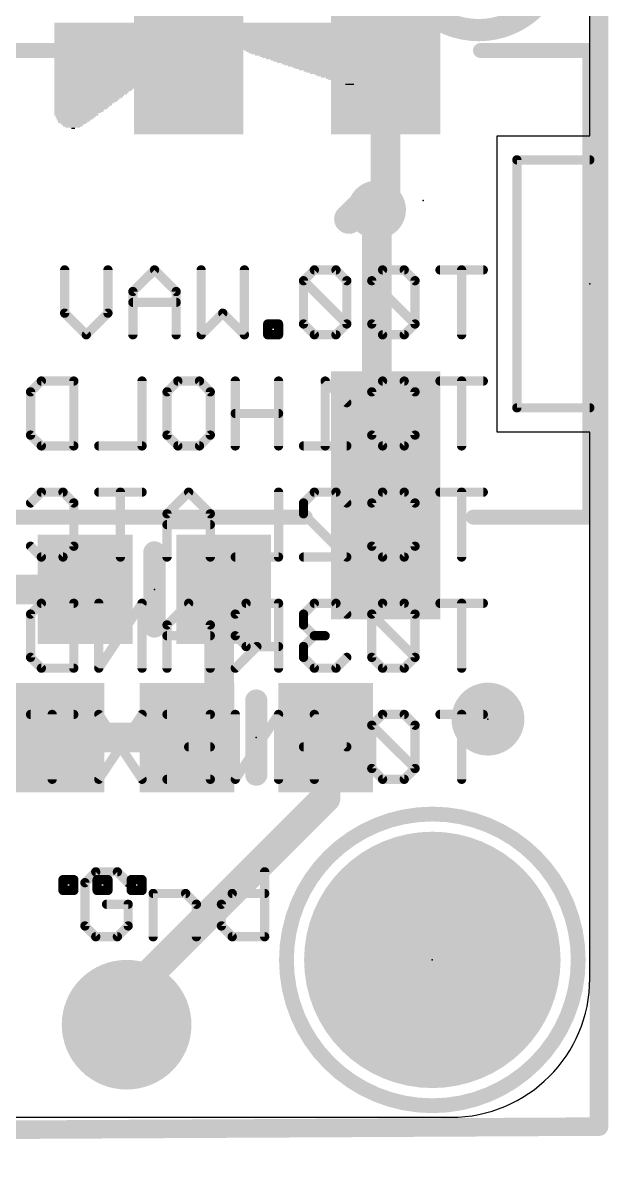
# Model space of a CAD drawing. Extents: x -0.5 to 47.2, y -0.5 to 23.4.
# Drawn here: x 39.21 to 47.24, y -0.51 to 15.01 of the extents above; entities that cross this region are included whole.
import ezdxf

# ---------------------------------------------------------------- set-up
doc = ezdxf.new("R2010")
doc.units = 0
for name, color, linetype in [('1', 12, 'CONTINUOUS'), ('16', 132, 'CONTINUOUS'), ('17', 110, 'CONTINUOUS'), ('18', 110, 'CONTINUOUS'), ('20', 53, 'CONTINUOUS'), ('21', 40, 'CONTINUOUS'), ('22', 6, 'CONTINUOUS'), ('23', 40, 'CONTINUOUS'), ('24', 6, 'CONTINUOUS')]:
    doc.layers.add(name, color=color, linetype=linetype)

# ---------------------------------------------------------------- blocks, each defined once
blk = doc.blocks.new('RECT')
blk.add_solid([(-0.5, -0.5), (0.5, -0.5), (-0.5, 0.5), (0.5, 0.5)])
blk = doc.blocks.new('PIE')
at = {"const_width": 0.5}
blk.add_lwpolyline([(0, -0.25, 1), (0, 0.25, 1), (0, -0.25)], format="xyb", dxfattribs=at)
blk = doc.blocks.new('ROUNDP')
at = {"const_width": 0.5}
blk.add_lwpolyline([(0, -0.25, 1), (0, 0.25, 1), (0, -0.25)], format="xyb", dxfattribs=at)
blk = doc.blocks.new('ROUNDV')
at = {"const_width": 0.5}
blk.add_lwpolyline([(0, -0.25, 1), (0, 0.25, 1), (0, -0.25)], format="xyb", dxfattribs=at)

msp = doc.modelspace()

# ---------------------------------------------------------------- linework, layer by layer
at = {"layer": '1', "const_width": 0.4064}
for points in [[(41.49, 14.73), (41.49, 17.553)], [(44.19, 14.73), (44.19, 12.567)], [(44.19, 12.567), (44.069, 12.446)], [(44.069, 8.651), (44.069, 12.446)], [(44.19, 8.53), (44.069, 8.651)], [(40.071, 7.239), (38.481, 7.239)], [(41.91, 7.178), (41.971, 7.239)], [(41.91, 7.178), (41.91, 5.649)], [(41.91, 5.649), (41.468, 5.207)], [(39.685, 5.207), (41.468, 5.207)], [(41.595, 5.207), (41.468, 5.207)], [(43.368, 5.207), (43.368, 4.379)], [(43.368, 4.379), (40.64, 1.651)], [(40.64, 1.651), (40.64, 1.27)]]:
    msp.add_lwpolyline(points, dxfattribs=at)
at = {"layer": '1', "const_width": 0.2032}
for points in [[(44.2916, 14.73, 1), (44.0884, 14.73)], [(41.3884, 14.73, 1), (41.5916, 14.73)], [(44.2618, 12.4952, 1), (44.1182, 12.6388)], [(44.1706, 12.446, 1), (43.9674, 12.446)], [(43.9972, 12.5178, 1), (44.1408, 12.3742)], [(44.0884, 12.567, 1), (44.2916, 12.567)], [(44.1408, 8.7228, 1), (43.9972, 8.5792)], [(43.9674, 8.651, 1), (44.1706, 8.651)], [(44.1182, 8.4582, 1), (44.2618, 8.6018)], [(40.071, 7.1374, 1), (40.071, 7.3406)], [(42.0116, 7.178, 1), (41.8084, 7.178)], [(41.8382, 7.2498, 1), (41.9818, 7.1062)], [(42.0428, 7.1672, 1), (41.8992, 7.3108)], [(41.8084, 5.649, 1), (42.0116, 5.649)], [(41.9818, 5.5772, 1), (41.8382, 5.7208)], [(39.685, 5.3086, 1), (39.685, 5.1054)], [(41.468, 5.3086, 1), (41.468, 5.1054)], [(41.3962, 5.2788, 1), (41.5398, 5.1352)], [(41.468, 5.1054, 1), (41.468, 5.3086)], [(41.595, 5.1054, 1), (41.595, 5.3086)], [(43.4696, 5.207, 1), (43.2664, 5.207)], [(43.4398, 4.3072, 1), (43.2962, 4.4508)], [(43.2664, 4.379, 1), (43.4696, 4.379)], [(40.7416, 1.651, 1), (40.5384, 1.651)], [(40.5682, 1.7228, 1), (40.7118, 1.5792)], [(40.5384, 1.27, 1), (40.7416, 1.27)]]:
    msp.add_lwpolyline(points, format="xyb", dxfattribs=at)
at = {"layer": '16'}
for points, const_width in [([(47.117, -0.127), (47.117, 23.241)], 0.254), ([(43.815, 12.446), (43.688, 12.319)], 0.4064), ([(44.069, 12.446), (43.815, 12.446)], 0.4064), ([(-0.381, -0.381), (47.117, -0.127)], 0.254)]:
    msp.add_lwpolyline(points, dxfattribs=dict(at, const_width=const_width))
for points, const_width in [([(43.815, 12.5476, 1), (43.815, 12.3444)], 0.2032), ([(43.8868, 12.3742, 1), (43.7432, 12.5178)], 0.2032), ([(44.069, 12.3444, 1), (44.069, 12.5476)], 0.2032), ([(43.6162, 12.3908, 1), (43.7598, 12.2472)], 0.2032), ([(47.1173, -0.1905, 1), (47.1167, -0.0635)], 0.127), ([(47.0535, -0.127, 1), (47.1805, -0.127)], 0.127)]:
    msp.add_lwpolyline(points, format="xyb", dxfattribs=dict(at, const_width=const_width))
at = {"layer": '20'}
for p, q in [((46.99, 13.462), (46.99, 20.955)), ((45.72, 9.398), (45.72, 13.462)), ((45.72, 13.462), (46.99, 13.462)), ((46.99, 9.398), (45.72, 9.398)), ((46.99, 1.905), (46.99, 9.398)), ((1.905, 0), (45.085, 0))]:
    msp.add_line(p, q, dxfattribs=at)
msp.add_arc((45.085, 1.905), 1.905, 270, 0, dxfattribs=at)
at = {"layer": '21'}
for points, const_width in [([(40.19, 14.63), (34.99, 14.63)], 0.2032), ([(46.99, 14.63), (45.49, 14.63)], 0.2032), ([(46.99, 14.63), (46.99, 13.13)], 0.2032), ([(45.99, 9.73), (45.99, 13.13)], 0.127), ([(45.99, 13.13), (46.99, 13.13)], 0.127), ([(46.99, 13.13), (46.99, 9.73)], 0.2032), ([(46.99, 9.73), (45.99, 9.73)], 0.127), ([(46.99, 9.73), (46.99, 8.23)], 0.2032), ([(43.09, 8.23), (38.99, 8.23)], 0.2032), ([(46.99, 8.23), (45.39, 8.23)], 0.2032), ([(41.021, 7.747), (41.021, 6.731)], 0.3048), ([(42.418, 5.715), (42.418, 4.699)], 0.3048), ([(40.2168, 3.3663), (40.0685, 3.218)], 0.127), ([(40.5134, 3.3663), (40.2168, 3.3663)], 0.127), ([(40.6617, 3.218), (40.5134, 3.3663)], 0.127), ([(42.5327, 3.3663), (42.5327, 2.4765)], 0.127), ([(40.0685, 3.218), (40.0685, 2.6248)], 0.127), ([(41.004, 2.4765), (41.004, 3.0697)], 0.127), ([(41.004, 3.0697), (41.4489, 3.0697)], 0.127), ([(41.4489, 3.0697), (41.5972, 2.9214)], 0.127), ([(41.9395, 2.9214), (42.0878, 3.0697)], 0.127), ([(42.0878, 3.0697), (42.5327, 3.0697)], 0.127), ([(40.6617, 2.9214), (40.3651, 2.9214)], 0.127), ([(40.6617, 2.6248), (40.6617, 2.9214)], 0.127), ([(41.5972, 2.9214), (41.5972, 2.4765)], 0.127), ([(41.9395, 2.6248), (41.9395, 2.9214)], 0.127), ([(40.0685, 2.6248), (40.2168, 2.4765)], 0.127), ([(40.5134, 2.4765), (40.6617, 2.6248)], 0.127), ([(42.0878, 2.4765), (41.9395, 2.6248)], 0.127), ([(40.2168, 2.4765), (40.5134, 2.4765)], 0.127), ([(42.5327, 2.4765), (42.0878, 2.4765)], 0.127)]:
    msp.add_lwpolyline(points, dxfattribs=dict(at, const_width=const_width))
for points, const_width in [([(40.19, 14.5792, 1), (40.19, 14.6808)], 0.1016), ([(45.49, 14.6808, 1), (45.49, 14.5792)], 0.1016), ([(47.0408, 14.63, 1), (46.9392, 14.63)], 0.1016), ([(46.99, 14.5792, 1), (46.99, 14.6808)], 0.1016), ([(46.0218, 13.13, 1), (45.9582, 13.13)], 0.0635), ([(45.99, 13.1618, 1), (45.99, 13.0983)], 0.0635), ([(47.0408, 13.13, 1), (46.9392, 13.13)], 0.1016), ([(46.99, 13.0983, 1), (46.99, 13.1618)], 0.0635), ([(46.9392, 13.13, 1), (47.0408, 13.13)], 0.1016), ([(45.99, 9.7618, 1), (45.99, 9.6982)], 0.0635), ([(47.0408, 9.73, 1), (46.9392, 9.73)], 0.1016), ([(46.9392, 9.73, 1), (47.0408, 9.73)], 0.1016), ([(46.99, 9.6982, 1), (46.99, 9.7618)], 0.0635), ([(45.9582, 9.73, 1), (46.0218, 9.73)], 0.0635), ([(43.09, 8.1792, 1), (43.09, 8.2808)], 0.1016), ([(45.39, 8.2808, 1), (45.39, 8.1792)], 0.1016), ([(46.9392, 8.23, 1), (47.0408, 8.23)], 0.1016), ([(46.99, 8.1792, 1), (46.99, 8.2808)], 0.1016), ([(41.0972, 7.747, 1), (40.9448, 7.747)], 0.1524), ([(40.9448, 6.731, 1), (41.0972, 6.731)], 0.1524), ([(42.4942, 5.715, 1), (42.3418, 5.715)], 0.1524), ([(42.3418, 4.699, 1), (42.4942, 4.699)], 0.1524), ([(44.831, 0.159, 1), (44.831, 4.159, 1), (44.831, 0.159)], 0.2032), ([(40.2168, 3.398, 1), (40.2168, 3.3345)], 0.0635), ([(40.2392, 3.3438, 1), (40.1943, 3.3887)], 0.0635), ([(40.5358, 3.3887, 1), (40.4909, 3.3438)], 0.0635), ([(40.5134, 3.3345, 1), (40.5134, 3.398)], 0.0635), ([(42.5645, 3.3663, 1), (42.501, 3.3663)], 0.0635), ([(40.1003, 3.218, 1), (40.0367, 3.218)], 0.0635), ([(40.046, 3.2404, 1), (40.091, 3.1955)], 0.0635), ([(40.6392, 3.1955, 1), (40.6841, 3.2404)], 0.0635), ([(41.0358, 3.0697, 1), (40.9723, 3.0697)], 0.0635), ([(41.004, 3.1014, 1), (41.004, 3.0379)], 0.0635), ([(41.4713, 3.0921, 1), (41.4264, 3.0472)], 0.0635), ([(41.4489, 3.0379, 1), (41.4489, 3.1014)], 0.0635), ([(42.0878, 3.1014, 1), (42.0878, 3.0379)], 0.0635), ([(42.1103, 3.0472, 1), (42.0654, 3.0921)], 0.0635), ([(42.5327, 3.0379, 1), (42.5327, 3.1014)], 0.0635), ([(40.3651, 2.9531, 1), (40.3651, 2.8896)], 0.0635), ([(40.6934, 2.9214, 1), (40.6299, 2.9214)], 0.0635), ([(40.6617, 2.8896, 1), (40.6617, 2.9531)], 0.0635), ([(41.6289, 2.9214, 1), (41.5654, 2.9214)], 0.0635), ([(41.5747, 2.8989, 1), (41.6196, 2.9438)], 0.0635), ([(41.9713, 2.9214, 1), (41.9078, 2.9214)], 0.0635), ([(41.9171, 2.9438, 1), (41.962, 2.8989)], 0.0635), ([(40.091, 2.6472, 1), (40.046, 2.6023)], 0.0635), ([(40.0367, 2.6248, 1), (40.1003, 2.6248)], 0.0635), ([(40.6299, 2.6248, 1), (40.6934, 2.6248)], 0.0635), ([(40.6841, 2.6023, 1), (40.6392, 2.6472)], 0.0635), ([(41.9078, 2.6248, 1), (41.9713, 2.6248)], 0.0635), ([(41.962, 2.6472, 1), (41.9171, 2.6023)], 0.0635), ([(40.2168, 2.5083, 1), (40.2168, 2.4447)], 0.0635), ([(40.1943, 2.454, 1), (40.2392, 2.499)], 0.0635), ([(40.4909, 2.499, 1), (40.5358, 2.454)], 0.0635), ([(40.5134, 2.4447, 1), (40.5134, 2.5083)], 0.0635), ([(40.9723, 2.4765, 1), (41.0358, 2.4765)], 0.0635), ([(41.5654, 2.4765, 1), (41.6289, 2.4765)], 0.0635), ([(42.0878, 2.5083, 1), (42.0878, 2.4447)], 0.0635), ([(42.0654, 2.454, 1), (42.1103, 2.499)], 0.0635), ([(42.501, 2.4765, 1), (42.5645, 2.4765)], 0.0635), ([(42.5327, 2.4447, 1), (42.5327, 2.5083)], 0.0635)]:
    msp.add_lwpolyline(points, format="xyb", dxfattribs=dict(at, const_width=const_width))
at = {"layer": '22'}
for points, const_width in [([(45.466, 14.9096, 1), (45.466, 17.0944, 1), (45.466, 14.9096)], 0.3048), ([(39.8227, 11.6213, 1), (39.7592, 11.6213)], 0.0635), ([(40.4159, 11.6213, 1), (40.3524, 11.6213)], 0.0635), ([(41.0455, 11.6437, 1), (41.0006, 11.5988)], 0.0635), ([(41.0455, 11.5988, 1), (41.0006, 11.6437)], 0.0635), ([(41.6938, 11.6213, 1), (41.6303, 11.6213)], 0.0635), ([(42.2869, 11.6213, 1), (42.2234, 11.6213)], 0.0635), ([(43.2136, 11.653, 1), (43.2136, 11.5895)], 0.0635), ([(43.236, 11.5988, 1), (43.1911, 11.6437)], 0.0635), ([(43.5326, 11.6437, 1), (43.4877, 11.5988)], 0.0635), ([(43.5102, 11.5895, 1), (43.5102, 11.653)], 0.0635), ([(44.1491, 11.653, 1), (44.1491, 11.5895)], 0.0635), ([(44.1716, 11.5988, 1), (44.1267, 11.6437)], 0.0635), ([(44.4681, 11.6437, 1), (44.4232, 11.5988)], 0.0635), ([(44.4457, 11.5895, 1), (44.4457, 11.653)], 0.0635), ([(44.9363, 11.653, 1), (44.9363, 11.5895)], 0.0635), ([(45.2647, 11.6213, 1), (45.2012, 11.6213)], 0.0635), ([(45.5295, 11.5895, 1), (45.5295, 11.653)], 0.0635), ([(43.097, 11.473, 1), (43.0335, 11.473)], 0.0635), ([(43.0877, 11.4954, 1), (43.0428, 11.4505)], 0.0635), ([(43.0428, 11.4954, 1), (43.0877, 11.4505)], 0.0635), ([(43.6902, 11.473, 1), (43.6267, 11.473)], 0.0635), ([(43.636, 11.4505, 1), (43.6809, 11.4954)], 0.0635), ([(44.0326, 11.473, 1), (43.9691, 11.473)], 0.0635), ([(44.0233, 11.4954, 1), (43.9784, 11.4505)], 0.0635), ([(43.9784, 11.4954, 1), (44.0233, 11.4505)], 0.0635), ([(44.6257, 11.473, 1), (44.5622, 11.473)], 0.0635), ([(44.5715, 11.4505, 1), (44.6164, 11.4954)], 0.0635), ([(40.7582, 11.3247, 1), (40.6947, 11.3247)], 0.0635), ([(40.704, 11.3471, 1), (40.7489, 11.3022)], 0.0635), ([(41.3514, 11.3247, 1), (41.2879, 11.3247)], 0.0635), ([(41.2972, 11.3022, 1), (41.3421, 11.3471)], 0.0635), ([(40.7265, 11.2081, 1), (40.7265, 11.1446)], 0.0635), ([(41.3197, 11.1446, 1), (41.3197, 11.2081)], 0.0635), ([(39.7592, 11.0281, 1), (39.8227, 11.0281)], 0.0635), ([(39.8134, 11.0505, 1), (39.7685, 11.0056)], 0.0635), ([(40.3524, 11.0281, 1), (40.4159, 11.0281)], 0.0635), ([(40.4066, 11.0056, 1), (40.3617, 11.0505)], 0.0635), ([(41.9811, 11.0505, 1), (41.9361, 11.0056)], 0.0635), ([(41.9811, 11.0056, 1), (41.9361, 11.0505)], 0.0635), ([(42.5747, 10.9115, 1), (42.5747, 10.848)], 0.0635), ([(42.6064, 10.8798, 1), (42.5429, 10.8798)], 0.0635), ([(42.7547, 10.8798, 1), (42.6912, 10.8798)], 0.0635), ([(42.7229, 10.848, 1), (42.7229, 10.9115)], 0.0635), ([(43.0335, 10.8798, 1), (43.097, 10.8798)], 0.0635), ([(43.0877, 10.9022, 1), (43.0428, 10.8573)], 0.0635), ([(43.6267, 10.8798, 1), (43.6902, 10.8798)], 0.0635), ([(43.6809, 10.8573, 1), (43.636, 10.9022)], 0.0635), ([(43.636, 10.8573, 1), (43.6809, 10.9022)], 0.0635), ([(43.9691, 10.8798, 1), (44.0326, 10.8798)], 0.0635), ([(44.0233, 10.9022, 1), (43.9784, 10.8573)], 0.0635), ([(44.5622, 10.8798, 1), (44.6257, 10.8798)], 0.0635), ([(44.6164, 10.8573, 1), (44.5715, 10.9022)], 0.0635), ([(44.5715, 10.8573, 1), (44.6164, 10.9022)], 0.0635), ([(40.0651, 10.754, 1), (40.11, 10.709)], 0.0635), ([(40.0651, 10.709, 1), (40.11, 10.754)], 0.0635), ([(40.6947, 10.7315, 1), (40.7582, 10.7315)], 0.0635), ([(41.2879, 10.7315, 1), (41.3514, 10.7315)], 0.0635), ([(41.6396, 10.754, 1), (41.6845, 10.709)], 0.0635), ([(41.6303, 10.7315, 1), (41.6938, 10.7315)], 0.0635), ([(42.2234, 10.7315, 1), (42.2869, 10.7315)], 0.0635), ([(42.2327, 10.709, 1), (42.2776, 10.754)], 0.0635), ([(42.5747, 10.7633, 1), (42.5747, 10.6997)], 0.0635), ([(42.5429, 10.7315, 1), (42.6064, 10.7315)], 0.0635), ([(42.6912, 10.7315, 1), (42.7547, 10.7315)], 0.0635), ([(42.7229, 10.6997, 1), (42.7229, 10.7633)], 0.0635), ([(43.2136, 10.7633, 1), (43.2136, 10.6997)], 0.0635), ([(43.1911, 10.709, 1), (43.236, 10.754)], 0.0635), ([(43.4877, 10.754, 1), (43.5326, 10.709)], 0.0635), ([(43.5102, 10.6997, 1), (43.5102, 10.7633)], 0.0635), ([(44.1491, 10.7633, 1), (44.1491, 10.6997)], 0.0635), ([(44.1267, 10.709, 1), (44.1716, 10.754)], 0.0635), ([(44.4232, 10.754, 1), (44.4681, 10.709)], 0.0635), ([(44.4457, 10.6997, 1), (44.4457, 10.7633)], 0.0635), ([(45.2012, 10.7315, 1), (45.2647, 10.7315)], 0.0635), ([(39.4715, 10.129, 1), (39.4715, 10.0655)], 0.0635), ([(39.494, 10.0748, 1), (39.4491, 10.1197)], 0.0635), ([(39.9481, 10.0973, 1), (39.8846, 10.0973)], 0.0635), ([(39.9164, 10.0655, 1), (39.9164, 10.129)], 0.0635), ([(40.8837, 10.0973, 1), (40.8202, 10.0973)], 0.0635), ([(41.3425, 10.129, 1), (41.3425, 10.0655)], 0.0635), ([(41.365, 10.0748, 1), (41.3201, 10.1197)], 0.0635), ([(41.6616, 10.1197, 1), (41.6167, 10.0748)], 0.0635), ([(41.6391, 10.0655, 1), (41.6391, 10.129)], 0.0635), ([(42.1615, 10.0973, 1), (42.098, 10.0973)], 0.0635), ([(42.7547, 10.0973, 1), (42.6912, 10.0973)], 0.0635), ([(43.3936, 10.0973, 1), (43.3301, 10.0973)], 0.0635), ([(43.3843, 10.1197, 1), (43.3394, 10.0748)], 0.0635), ([(44.1491, 10.129, 1), (44.1491, 10.0655)], 0.0635), ([(44.1716, 10.0748, 1), (44.1267, 10.1197)], 0.0635), ([(44.4681, 10.1197, 1), (44.4232, 10.0748)], 0.0635), ([(44.4457, 10.0655, 1), (44.4457, 10.129)], 0.0635), ([(44.9363, 10.129, 1), (44.9363, 10.0655)], 0.0635), ([(45.2647, 10.0973, 1), (45.2012, 10.0973)], 0.0635), ([(45.5295, 10.0655, 1), (45.5295, 10.129)], 0.0635), ([(39.355, 9.949, 1), (39.2915, 9.949)], 0.0635), ([(39.3008, 9.9714, 1), (39.3457, 9.9265)], 0.0635), ([(41.226, 9.949, 1), (41.1625, 9.949)], 0.0635), ([(41.1718, 9.9714, 1), (41.2167, 9.9265)], 0.0635), ([(41.8192, 9.949, 1), (41.7557, 9.949)], 0.0635), ([(41.765, 9.9265, 1), (41.8099, 9.9714)], 0.0635), ([(44.0326, 9.949, 1), (43.9691, 9.949)], 0.0635), ([(44.0233, 9.9714, 1), (43.9784, 9.9265)], 0.0635), ([(43.9784, 9.9714, 1), (44.0233, 9.9265)], 0.0635), ([(44.6257, 9.949, 1), (44.5622, 9.949)], 0.0635), ([(44.5715, 9.9265, 1), (44.6164, 9.9714)], 0.0635), ([(43.636, 9.7782, 1), (43.6809, 9.8231)], 0.0635), ([(42.1298, 9.6841, 1), (42.1298, 9.6206)], 0.0635), ([(42.7229, 9.6206, 1), (42.7229, 9.6841)], 0.0635), ([(39.2915, 9.3558, 1), (39.355, 9.3558)], 0.0635), ([(39.3457, 9.3782, 1), (39.3008, 9.3333)], 0.0635), ([(41.1625, 9.3558, 1), (41.226, 9.3558)], 0.0635), ([(41.2167, 9.3782, 1), (41.1718, 9.3333)], 0.0635), ([(41.7557, 9.3558, 1), (41.8192, 9.3558)], 0.0635), ([(41.8099, 9.3333, 1), (41.765, 9.3782)], 0.0635), ([(43.9691, 9.3558, 1), (44.0326, 9.3558)], 0.0635), ([(44.0233, 9.3782, 1), (43.9784, 9.3333)], 0.0635), ([(44.5622, 9.3558, 1), (44.6257, 9.3558)], 0.0635), ([(44.6164, 9.3333, 1), (44.5715, 9.3782)], 0.0635), ([(44.5715, 9.3333, 1), (44.6164, 9.3782)], 0.0635), ([(39.4715, 9.2393, 1), (39.4715, 9.1757)], 0.0635), ([(39.4491, 9.185, 1), (39.494, 9.23)], 0.0635), ([(39.8846, 9.2075, 1), (39.9481, 9.2075)], 0.0635), ([(39.9164, 9.1757, 1), (39.9164, 9.2393)], 0.0635), ([(40.2587, 9.2393, 1), (40.2587, 9.1757)], 0.0635), ([(40.8202, 9.2075, 1), (40.8837, 9.2075)], 0.0635), ([(40.8519, 9.1757, 1), (40.8519, 9.2393)], 0.0635), ([(41.3425, 9.2393, 1), (41.3425, 9.1757)], 0.0635), ([(41.3201, 9.185, 1), (41.365, 9.23)], 0.0635), ([(41.6167, 9.23, 1), (41.6616, 9.185)], 0.0635), ([(41.6391, 9.1757, 1), (41.6391, 9.2393)], 0.0635), ([(42.098, 9.2075, 1), (42.1615, 9.2075)], 0.0635), ([(42.6912, 9.2075, 1), (42.7547, 9.2075)], 0.0635), ([(43.0653, 9.2393, 1), (43.0653, 9.1757)], 0.0635), ([(43.3301, 9.2075, 1), (43.3936, 9.2075)], 0.0635), ([(43.6585, 9.1757, 1), (43.6585, 9.2393)], 0.0635), ([(44.1491, 9.2393, 1), (44.1491, 9.1757)], 0.0635), ([(44.1267, 9.185, 1), (44.1716, 9.23)], 0.0635), ([(44.4232, 9.23, 1), (44.4681, 9.185)], 0.0635), ([(44.4457, 9.1757, 1), (44.4457, 9.2393)], 0.0635), ([(45.2012, 9.2075, 1), (45.2647, 9.2075)], 0.0635), ([(39.4715, 8.605, 1), (39.4715, 8.5415)], 0.0635), ([(39.494, 8.5508, 1), (39.4491, 8.5957)], 0.0635), ([(39.7905, 8.5957, 1), (39.7456, 8.5508)], 0.0635), ([(39.7681, 8.5415, 1), (39.7681, 8.605)], 0.0635), ([(40.2587, 8.605, 1), (40.2587, 8.5415)], 0.0635), ([(40.5871, 8.5733, 1), (40.5236, 8.5733)], 0.0635), ([(40.8519, 8.5415, 1), (40.8519, 8.605)], 0.0635), ([(41.5133, 8.5957, 1), (41.4684, 8.5508)], 0.0635), ([(41.5133, 8.5508, 1), (41.4684, 8.5957)], 0.0635), ([(42.7547, 8.5733, 1), (42.6912, 8.5733)], 0.0635), ([(43.2136, 8.605, 1), (43.2136, 8.5415)], 0.0635), ([(43.236, 8.5508, 1), (43.1911, 8.5957)], 0.0635), ([(43.5326, 8.5957, 1), (43.4877, 8.5508)], 0.0635), ([(43.5102, 8.5415, 1), (43.5102, 8.605)], 0.0635), ([(44.1491, 8.605, 1), (44.1491, 8.5415)], 0.0635), ([(44.1716, 8.5508, 1), (44.1267, 8.5957)], 0.0635), ([(44.4681, 8.5957, 1), (44.4232, 8.5508)], 0.0635), ([(44.4457, 8.5415, 1), (44.4457, 8.605)], 0.0635), ([(44.9363, 8.605, 1), (44.9363, 8.5415)], 0.0635), ([(45.2647, 8.5733, 1), (45.2012, 8.5733)], 0.0635), ([(45.5295, 8.5415, 1), (45.5295, 8.605)], 0.0635), ([(39.3008, 8.4474, 1), (39.3457, 8.4025)], 0.0635), ([(39.9481, 8.425, 1), (39.8846, 8.425)], 0.0635), ([(39.8939, 8.4025, 1), (39.9388, 8.4474)], 0.0635), ([(43.097, 8.425, 1), (43.0335, 8.425)], 0.0635), ([(43.0428, 8.4474, 1), (43.0877, 8.4025)], 0.0635), ([(43.636, 8.4025, 1), (43.6809, 8.4474)], 0.0635), ([(44.0326, 8.425, 1), (43.9691, 8.425)], 0.0635), ([(44.0233, 8.4474, 1), (43.9784, 8.4025)], 0.0635), ([(43.9784, 8.4474, 1), (44.0233, 8.4025)], 0.0635), ([(44.6257, 8.425, 1), (44.5622, 8.425)], 0.0635), ([(44.5715, 8.4025, 1), (44.6164, 8.4474)], 0.0635), ([(41.226, 8.2767, 1), (41.1625, 8.2767)], 0.0635), ([(41.1718, 8.2991, 1), (41.2167, 8.2542)], 0.0635), ([(41.8192, 8.2767, 1), (41.7557, 8.2767)], 0.0635), ([(41.765, 8.2542, 1), (41.8099, 8.2991)], 0.0635), ([(43.0335, 8.2767, 1), (43.097, 8.2767)], 0.0635), ([(43.0877, 8.2991, 1), (43.0428, 8.2542)], 0.0635), ([(41.1943, 8.1601, 1), (41.1943, 8.0966)], 0.0635), ([(41.7874, 8.0966, 1), (41.7874, 8.1601)], 0.0635), ([(39.3457, 7.8542, 1), (39.3008, 7.8093)], 0.0635), ([(39.8846, 7.8318, 1), (39.9481, 7.8318)], 0.0635), ([(39.9388, 7.8093, 1), (39.8939, 7.8542)], 0.0635), ([(43.9691, 7.8318, 1), (44.0326, 7.8318)], 0.0635), ([(44.0233, 7.8542, 1), (43.9784, 7.8093)], 0.0635), ([(44.5622, 7.8318, 1), (44.6257, 7.8318)], 0.0635), ([(44.6164, 7.8093, 1), (44.5715, 7.8542)], 0.0635), ([(44.5715, 7.8093, 1), (44.6164, 7.8542)], 0.0635), ([(39.4715, 7.7153, 1), (39.4715, 7.6518)], 0.0635), ([(39.4491, 7.661, 1), (39.494, 7.706)], 0.0635), ([(39.7456, 7.706, 1), (39.7905, 7.661)], 0.0635), ([(39.7681, 7.6518, 1), (39.7681, 7.7153)], 0.0635), ([(40.5236, 7.6835, 1), (40.5871, 7.6835)], 0.0635), ([(41.1625, 7.6835, 1), (41.226, 7.6835)], 0.0635), ([(41.7557, 7.6835, 1), (41.8192, 7.6835)], 0.0635), ([(42.1298, 7.7153, 1), (42.1298, 7.6518)], 0.0635), ([(42.6912, 7.6835, 1), (42.7547, 7.6835)], 0.0635), ([(42.7229, 7.6518, 1), (42.7229, 7.7153)], 0.0635), ([(43.0653, 7.7153, 1), (43.0653, 7.6518)], 0.0635), ([(43.636, 7.661, 1), (43.6809, 7.706)], 0.0635), ([(43.6585, 7.6518, 1), (43.6585, 7.7153)], 0.0635), ([(44.1491, 7.7153, 1), (44.1491, 7.6518)], 0.0635), ([(44.1267, 7.661, 1), (44.1716, 7.706)], 0.0635), ([(44.4232, 7.706, 1), (44.4681, 7.661)], 0.0635), ([(44.4457, 7.6518, 1), (44.4457, 7.7153)], 0.0635), ([(45.2012, 7.6835, 1), (45.2647, 7.6835)], 0.0635), ([(39.4715, 7.081, 1), (39.4715, 7.0175)], 0.0635), ([(39.494, 7.0268, 1), (39.4491, 7.0717)], 0.0635), ([(39.9481, 7.0493, 1), (39.8846, 7.0493)], 0.0635), ([(39.9164, 7.0175, 1), (39.9164, 7.081)], 0.0635), ([(40.2905, 7.0493, 1), (40.227, 7.0493)], 0.0635), ([(40.8837, 7.0493, 1), (40.8202, 7.0493)], 0.0635), ([(40.8783, 7.0316, 1), (40.8255, 7.0669)], 0.0635), ([(41.5133, 7.0717, 1), (41.4684, 7.0268)], 0.0635), ([(41.5133, 7.0268, 1), (41.4684, 7.0717)], 0.0635), ([(42.2781, 7.081, 1), (42.2781, 7.0175)], 0.0635), ([(42.3005, 7.0268, 1), (42.2556, 7.0717)], 0.0635), ([(42.7547, 7.0493, 1), (42.6912, 7.0493)], 0.0635), ([(42.7229, 7.0175, 1), (42.7229, 7.081)], 0.0635), ([(43.2136, 7.081, 1), (43.2136, 7.0175)], 0.0635), ([(43.236, 7.0268, 1), (43.1911, 7.0717)], 0.0635), ([(43.5326, 7.0717, 1), (43.4877, 7.0268)], 0.0635), ([(43.5102, 7.0175, 1), (43.5102, 7.081)], 0.0635), ([(44.1491, 7.081, 1), (44.1491, 7.0175)], 0.0635), ([(44.1716, 7.0268, 1), (44.1267, 7.0717)], 0.0635), ([(44.4681, 7.0717, 1), (44.4232, 7.0268)], 0.0635), ([(44.4457, 7.0175, 1), (44.4457, 7.081)], 0.0635), ([(44.9363, 7.081, 1), (44.9363, 7.0175)], 0.0635), ([(45.2647, 7.0493, 1), (45.2012, 7.0493)], 0.0635), ([(45.5295, 7.0175, 1), (45.5295, 7.081)], 0.0635), ([(39.355, 6.901, 1), (39.2915, 6.901)], 0.0635), ([(39.3008, 6.9234, 1), (39.3457, 6.8785)], 0.0635), ([(42.1615, 6.901, 1), (42.098, 6.901)], 0.0635), ([(42.1073, 6.9234, 1), (42.1522, 6.8785)], 0.0635), ([(43.097, 6.901, 1), (43.0335, 6.901)], 0.0635), ([(43.0428, 6.9234, 1), (43.0877, 6.8785)], 0.0635), ([(43.636, 6.8785, 1), (43.6809, 6.9234)], 0.0635), ([(44.0326, 6.901, 1), (43.9691, 6.901)], 0.0635), ([(44.0233, 6.9234, 1), (43.9784, 6.8785)], 0.0635), ([(43.9784, 6.9234, 1), (44.0233, 6.8785)], 0.0635), ([(44.6257, 6.901, 1), (44.5622, 6.901)], 0.0635), ([(44.5715, 6.8785, 1), (44.6164, 6.9234)], 0.0635), ([(41.226, 6.7527, 1), (41.1625, 6.7527)], 0.0635), ([(41.1718, 6.7751, 1), (41.2167, 6.7302)], 0.0635), ([(41.8192, 6.7527, 1), (41.7557, 6.7527)], 0.0635), ([(41.765, 6.7302, 1), (41.8099, 6.7751)], 0.0635), ([(43.0335, 6.7527, 1), (43.097, 6.7527)], 0.0635), ([(43.0877, 6.7751, 1), (43.0428, 6.7302)], 0.0635), ([(41.1943, 6.6361, 1), (41.1943, 6.5726)], 0.0635), ([(41.7874, 6.5726, 1), (41.7874, 6.6361)], 0.0635), ([(42.098, 6.6044, 1), (42.1615, 6.6044)], 0.0635), ([(42.1522, 6.6268, 1), (42.1073, 6.5819)], 0.0635), ([(42.2781, 6.4878, 1), (42.2781, 6.4243)], 0.0635), ([(42.4488, 6.4336, 1), (42.4039, 6.4785)], 0.0635), ([(42.7229, 6.4243, 1), (42.7229, 6.4878)], 0.0635), ([(43.097, 6.4561, 1), (43.0335, 6.4561)], 0.0635), ([(43.2136, 6.6361, 1), (43.2136, 6.5726)], 0.0635), ([(43.236, 6.5819, 1), (43.1911, 6.6268)], 0.0635), ([(43.1911, 6.5819, 1), (43.236, 6.6268)], 0.0635), ([(43.3619, 6.5726, 1), (43.3619, 6.6361)], 0.0635), ([(39.3457, 6.3302, 1), (39.3008, 6.2853)], 0.0635), ([(42.2556, 6.4336, 1), (42.3005, 6.4785)], 0.0635), ([(43.0428, 6.4785, 1), (43.0877, 6.4336)], 0.0635), ([(43.0877, 6.3302, 1), (43.0428, 6.2853)], 0.0635), ([(43.6809, 6.2853, 1), (43.636, 6.3302)], 0.0635), ([(44.0233, 6.3302, 1), (43.9784, 6.2853)], 0.0635), ([(44.6164, 6.2853, 1), (44.5715, 6.3302)], 0.0635), ([(39.2915, 6.3078, 1), (39.355, 6.3078)], 0.0635), ([(39.4715, 6.1913, 1), (39.4715, 6.1278)], 0.0635), ([(39.4491, 6.137, 1), (39.494, 6.182)], 0.0635), ([(39.9164, 6.1278, 1), (39.9164, 6.1913)], 0.0635), ([(40.2323, 6.1771, 1), (40.2852, 6.1419)], 0.0635), ([(42.1073, 6.182, 1), (42.1522, 6.137)], 0.0635), ([(43.0335, 6.3078, 1), (43.097, 6.3078)], 0.0635), ([(43.2136, 6.1913, 1), (43.2136, 6.1278)], 0.0635), ([(43.1911, 6.137, 1), (43.236, 6.182)], 0.0635), ([(43.4877, 6.182, 1), (43.5326, 6.137)], 0.0635), ([(43.5102, 6.1278, 1), (43.5102, 6.1913)], 0.0635), ([(43.9691, 6.3078, 1), (44.0326, 6.3078)], 0.0635), ([(44.1491, 6.1913, 1), (44.1491, 6.1278)], 0.0635), ([(44.1267, 6.137, 1), (44.1716, 6.182)], 0.0635), ([(44.4232, 6.182, 1), (44.4681, 6.137)], 0.0635), ([(44.4457, 6.1278, 1), (44.4457, 6.1913)], 0.0635), ([(44.5622, 6.3078, 1), (44.6257, 6.3078)], 0.0635), ([(44.5715, 6.2853, 1), (44.6164, 6.3302)], 0.0635), ([(39.8846, 6.1595, 1), (39.9481, 6.1595)], 0.0635), ([(40.227, 6.1595, 1), (40.2905, 6.1595)], 0.0635), ([(40.8202, 6.1595, 1), (40.8837, 6.1595)], 0.0635), ([(41.1625, 6.1595, 1), (41.226, 6.1595)], 0.0635), ([(41.7557, 6.1595, 1), (41.8192, 6.1595)], 0.0635), ([(42.6912, 6.1595, 1), (42.7547, 6.1595)], 0.0635), ([(45.2012, 6.1595, 1), (45.2647, 6.1595)], 0.0635), ([(39.3232, 5.557, 1), (39.3232, 5.4935)], 0.0635), ([(39.6516, 5.5253, 1), (39.5881, 5.5253)], 0.0635), ([(39.9164, 5.4935, 1), (39.9164, 5.557)], 0.0635), ([(40.2852, 5.5429, 1), (40.2323, 5.5076)], 0.0635), ([(40.8783, 5.5076, 1), (40.8255, 5.5429)], 0.0635), ([(41.1943, 5.557, 1), (41.1943, 5.4935)], 0.0635), ([(41.8192, 5.5253, 1), (41.7557, 5.5253)], 0.0635), ([(41.7874, 5.4935, 1), (41.7874, 5.557)], 0.0635), ([(42.1615, 5.5253, 1), (42.098, 5.5253)], 0.0635), ([(42.7547, 5.5253, 1), (42.6912, 5.5253)], 0.0635), ([(42.7494, 5.5076, 1), (42.6965, 5.5429)], 0.0635), ([(43.2453, 5.5253, 1), (43.1818, 5.5253)], 0.0635), ([(43.236, 5.5477, 1), (43.1911, 5.5028)], 0.0635), ([(44.1491, 5.557, 1), (44.1491, 5.4935)], 0.0635), ([(44.1716, 5.5028, 1), (44.1267, 5.5477)], 0.0635), ([(44.4681, 5.5477, 1), (44.4232, 5.5028)], 0.0635), ([(44.4457, 5.4935, 1), (44.4457, 5.557)], 0.0635), ([(44.9363, 5.557, 1), (44.9363, 5.4935)], 0.0635), ([(45.2647, 5.5253, 1), (45.2012, 5.5253)], 0.0635), ([(45.5295, 5.4935, 1), (45.5295, 5.557)], 0.0635), ([(44.0326, 5.377, 1), (43.9691, 5.377)], 0.0635), ([(44.0233, 5.3994, 1), (43.9784, 5.3545)], 0.0635), ([(44.6257, 5.377, 1), (44.5622, 5.377)], 0.0635), ([(43.9784, 5.3994, 1), (44.0233, 5.3545)], 0.0635), ([(44.5715, 5.3545, 1), (44.6164, 5.3994)], 0.0635), ([(41.4908, 5.1121, 1), (41.4908, 5.0486)], 0.0635), ([(41.7874, 5.0486, 1), (41.7874, 5.1121)], 0.0635), ([(43.0653, 5.1121, 1), (43.0653, 5.0486)], 0.0635), ([(43.636, 5.0579, 1), (43.6809, 5.1028)], 0.0635), ([(43.6585, 5.0486, 1), (43.6585, 5.1121)], 0.0635), ([(43.9691, 4.7838, 1), (44.0326, 4.7838)], 0.0635), ([(44.0233, 4.8062, 1), (43.9784, 4.7613)], 0.0635), ([(44.5622, 4.7838, 1), (44.6257, 4.7838)], 0.0635), ([(44.6164, 4.7613, 1), (44.5715, 4.8062)], 0.0635), ([(44.5715, 4.7613, 1), (44.6164, 4.8062)], 0.0635), ([(39.5881, 4.6355, 1), (39.6516, 4.6355)], 0.0635), ([(40.2323, 4.6531, 1), (40.2852, 4.6179)], 0.0635), ([(40.8255, 4.6179, 1), (40.8783, 4.6531)], 0.0635), ([(41.1943, 4.6673, 1), (41.1943, 4.6038)], 0.0635), ([(41.7557, 4.6355, 1), (41.8192, 4.6355)], 0.0635), ([(41.7874, 4.6038, 1), (41.7874, 4.6673)], 0.0635), ([(42.098, 4.6355, 1), (42.1615, 4.6355)], 0.0635), ([(42.1034, 4.6531, 1), (42.1562, 4.6179)], 0.0635), ([(42.6912, 4.6355, 1), (42.7547, 4.6355)], 0.0635), ([(43.1818, 4.6355, 1), (43.2453, 4.6355)], 0.0635), ([(44.1491, 4.6673, 1), (44.1491, 4.6038)], 0.0635), ([(44.1267, 4.613, 1), (44.1716, 4.658)], 0.0635), ([(44.4232, 4.658, 1), (44.4681, 4.613)], 0.0635), ([(44.4457, 4.6038, 1), (44.4457, 4.6673)], 0.0635), ([(45.2012, 4.6355, 1), (45.2647, 4.6355)], 0.0635), ([(39.7998, 3.2598, 1), (39.7363, 3.2598)], 0.0635), ([(39.7681, 3.2915, 1), (39.7681, 3.228)], 0.0635), ([(39.9481, 3.2598, 1), (39.8846, 3.2598)], 0.0635), ([(39.9164, 3.228, 1), (39.9164, 3.2915)], 0.0635), ([(40.2676, 3.2598, 1), (40.2041, 3.2598)], 0.0635), ([(40.2359, 3.2915, 1), (40.2359, 3.228)], 0.0635), ([(40.4159, 3.2598, 1), (40.3524, 3.2598)], 0.0635), ([(40.3841, 3.228, 1), (40.3841, 3.2915)], 0.0635), ([(40.7036, 3.2915, 1), (40.7036, 3.228)], 0.0635), ([(40.7354, 3.2598, 1), (40.6719, 3.2598)], 0.0635), ([(40.8837, 3.2598, 1), (40.8202, 3.2598)], 0.0635), ([(40.8519, 3.228, 1), (40.8519, 3.2915)], 0.0635), ([(39.7681, 3.1433, 1), (39.7681, 3.0797)], 0.0635), ([(39.7363, 3.1115, 1), (39.7998, 3.1115)], 0.0635), ([(39.8846, 3.1115, 1), (39.9481, 3.1115)], 0.0635), ([(39.9164, 3.0797, 1), (39.9164, 3.1433)], 0.0635), ([(40.2041, 3.1115, 1), (40.2676, 3.1115)], 0.0635), ([(40.2359, 3.1433, 1), (40.2359, 3.0797)], 0.0635), ([(40.3524, 3.1115, 1), (40.4159, 3.1115)], 0.0635), ([(40.3841, 3.0797, 1), (40.3841, 3.1433)], 0.0635), ([(40.7036, 3.1433, 1), (40.7036, 3.0797)], 0.0635), ([(40.6719, 3.1115, 1), (40.7354, 3.1115)], 0.0635), ([(40.8202, 3.1115, 1), (40.8837, 3.1115)], 0.0635), ([(40.8519, 3.0797, 1), (40.8519, 3.1433)], 0.0635)]:
    msp.add_lwpolyline(points, format="xyb", dxfattribs=dict(at, const_width=const_width))
at = {"layer": '22', "const_width": 0.127}
for points in [[(39.791, 11.0281), (39.791, 11.6213)], [(40.3841, 11.6213), (40.3841, 11.0281)], [(41.0231, 11.6213), (40.7265, 11.3247)], [(41.3197, 11.3247), (41.0231, 11.6213)], [(41.662, 10.7315), (41.662, 11.6213)], [(42.2552, 11.6213), (42.2552, 10.7315)], [(43.2136, 11.6213), (43.0653, 11.473)], [(43.5102, 11.6213), (43.2136, 11.6213)], [(43.6585, 11.473), (43.5102, 11.6213)], [(44.1491, 11.6213), (44.0008, 11.473)], [(44.4457, 11.6213), (44.1491, 11.6213)], [(44.594, 11.473), (44.4457, 11.6213)], [(45.5295, 11.6213), (44.9363, 11.6213)], [(45.2329, 10.7315), (45.2329, 11.6213)], [(43.0653, 11.473), (43.0653, 10.8798)], [(43.6585, 10.8798), (43.0653, 11.473)], [(43.6585, 10.8798), (43.6585, 11.473)], [(44.0008, 11.473), (44.0008, 10.8798)], [(44.594, 10.8798), (44.0008, 11.473)], [(44.594, 10.8798), (44.594, 11.473)], [(40.7265, 11.3247), (40.7265, 10.7315)], [(41.3197, 10.7315), (41.3197, 11.3247)], [(41.3197, 11.1764), (40.7265, 11.1764)], [(40.0876, 10.7315), (39.791, 11.0281)], [(40.3841, 11.0281), (40.0876, 10.7315)], [(41.9586, 11.0281), (41.662, 10.7315)], [(42.2552, 10.7315), (41.9586, 11.0281)], [(42.7229, 10.8798), (42.5747, 10.8798)], [(42.5747, 10.8798), (42.5747, 10.7315)], [(42.7229, 10.7315), (42.7229, 10.8798)], [(43.0653, 10.8798), (43.2136, 10.7315)], [(43.5102, 10.7315), (43.6585, 10.8798)], [(44.0008, 10.8798), (44.1491, 10.7315)], [(44.4457, 10.7315), (44.594, 10.8798)], [(42.5747, 10.7315), (42.7229, 10.7315)], [(43.2136, 10.7315), (43.5102, 10.7315)], [(44.1491, 10.7315), (44.4457, 10.7315)], [(39.3232, 9.949), (39.4715, 10.0973)], [(39.4715, 10.0973), (39.9164, 10.0973)], [(39.9164, 10.0973), (39.9164, 9.2075)], [(40.8519, 10.0973), (40.8519, 9.2075)], [(41.1943, 9.949), (41.3425, 10.0973)], [(41.3425, 10.0973), (41.6391, 10.0973)], [(41.6391, 10.0973), (41.7874, 9.949)], [(42.1298, 10.0973), (42.1298, 9.2075)], [(42.7229, 9.2075), (42.7229, 10.0973)], [(43.6585, 9.8007), (43.3619, 10.0973)], [(43.3619, 10.0973), (43.3619, 9.2075)], [(44.1491, 10.0973), (44.0008, 9.949)], [(44.4457, 10.0973), (44.1491, 10.0973)], [(44.594, 9.949), (44.4457, 10.0973)], [(45.5295, 10.0973), (44.9363, 10.0973)], [(45.2329, 9.2075), (45.2329, 10.0973)], [(39.3232, 9.3558), (39.3232, 9.949)], [(41.1943, 9.3558), (41.1943, 9.949)], [(41.7874, 9.949), (41.7874, 9.3558)], [(44.0008, 9.949), (44.0008, 9.3558)], [(44.594, 9.3558), (44.0008, 9.949)], [(44.594, 9.3558), (44.594, 9.949)], [(42.7229, 9.6524), (42.1298, 9.6524)], [(39.4715, 9.2075), (39.3232, 9.3558)], [(41.3425, 9.2075), (41.1943, 9.3558)], [(41.7874, 9.3558), (41.6391, 9.2075)], [(44.0008, 9.3558), (44.1491, 9.2075)], [(44.4457, 9.2075), (44.594, 9.3558)], [(39.9164, 9.2075), (39.4715, 9.2075)], [(40.8519, 9.2075), (40.2587, 9.2075)], [(41.6391, 9.2075), (41.3425, 9.2075)], [(43.6585, 9.2075), (43.0653, 9.2075)], [(44.1491, 9.2075), (44.4457, 9.2075)], [(39.3232, 8.425), (39.4715, 8.5733)], [(39.4715, 8.5733), (39.7681, 8.5733)], [(39.7681, 8.5733), (39.9164, 8.425)], [(40.8519, 8.5733), (40.2587, 8.5733)], [(40.5553, 7.6835), (40.5553, 8.5733)], [(41.4908, 8.5733), (41.1943, 8.2767)], [(41.7874, 8.2767), (41.4908, 8.5733)], [(42.7229, 8.5733), (42.7229, 7.6835)], [(43.0653, 8.425), (43.2136, 8.5733)], [(43.2136, 8.5733), (43.5102, 8.5733)], [(43.5102, 8.5733), (43.6585, 8.425)], [(44.1491, 8.5733), (44.0008, 8.425)], [(44.4457, 8.5733), (44.1491, 8.5733)], [(44.594, 8.425), (44.4457, 8.5733)], [(45.5295, 8.5733), (44.9363, 8.5733)], [(45.2329, 7.6835), (45.2329, 8.5733)], [(39.9164, 8.425), (39.9164, 7.8318)], [(43.0653, 8.2767), (43.0653, 8.425)], [(44.0008, 8.425), (44.0008, 7.8318)], [(44.594, 7.8318), (44.0008, 8.425)], [(44.594, 7.8318), (44.594, 8.425)], [(41.1943, 8.2767), (41.1943, 7.6835)], [(41.7874, 7.6835), (41.7874, 8.2767)], [(43.6585, 7.6835), (43.0653, 8.2767)], [(41.7874, 8.1284), (41.1943, 8.1284)], [(39.4715, 7.6835), (39.3232, 7.8318)], [(39.9164, 7.8318), (39.7681, 7.6835)], [(44.0008, 7.8318), (44.1491, 7.6835)], [(44.4457, 7.6835), (44.594, 7.8318)], [(39.7681, 7.6835), (39.4715, 7.6835)], [(42.7229, 7.6835), (42.1298, 7.6835)], [(43.0653, 7.6835), (43.6585, 7.6835)], [(44.1491, 7.6835), (44.4457, 7.6835)], [(39.3232, 6.901), (39.4715, 7.0493)], [(39.4715, 7.0493), (39.9164, 7.0493)], [(39.9164, 7.0493), (39.9164, 6.1595)], [(40.8519, 7.0493), (40.2587, 6.1595)], [(40.2587, 6.1595), (40.2587, 7.0493)], [(40.8519, 6.1595), (40.8519, 7.0493)], [(41.4908, 7.0493), (41.1943, 6.7527)], [(41.7874, 6.7527), (41.4908, 7.0493)], [(42.2781, 7.0493), (42.1298, 6.901)], [(42.7229, 7.0493), (42.2781, 7.0493)], [(42.7229, 6.1595), (42.7229, 7.0493)], [(43.2136, 7.0493), (43.0653, 6.901)], [(43.5102, 7.0493), (43.2136, 7.0493)], [(43.6585, 6.901), (43.5102, 7.0493)], [(44.1491, 7.0493), (44.0008, 6.901)], [(44.4457, 7.0493), (44.1491, 7.0493)], [(44.594, 6.901), (44.4457, 7.0493)], [(45.5295, 7.0493), (44.9363, 7.0493)], [(45.2329, 6.1595), (45.2329, 7.0493)], [(39.3232, 6.3078), (39.3232, 6.901)], [(42.1298, 6.901), (42.1298, 6.6044)], [(43.0653, 6.901), (43.0653, 6.7527)], [(44.0008, 6.901), (44.0008, 6.3078)], [(44.594, 6.3078), (44.0008, 6.901)], [(44.594, 6.3078), (44.594, 6.901)], [(41.1943, 6.7527), (41.1943, 6.1595)], [(41.7874, 6.1595), (41.7874, 6.7527)], [(43.0653, 6.7527), (43.2136, 6.6044)], [(41.7874, 6.6044), (41.1943, 6.6044)], [(42.1298, 6.6044), (42.2781, 6.4561)], [(42.4264, 6.4561), (42.1298, 6.1595)], [(42.2781, 6.4561), (42.7229, 6.4561)], [(43.2136, 6.6044), (43.0653, 6.4561)], [(43.0653, 6.4561), (43.0653, 6.3078)], [(43.2136, 6.6044), (43.3619, 6.6044)], [(39.4715, 6.1595), (39.3232, 6.3078)], [(43.0653, 6.3078), (43.2136, 6.1595)], [(43.5102, 6.1595), (43.6585, 6.3078)], [(44.0008, 6.3078), (44.1491, 6.1595)], [(44.4457, 6.1595), (44.594, 6.3078)], [(39.9164, 6.1595), (39.4715, 6.1595)], [(43.2136, 6.1595), (43.5102, 6.1595)], [(44.1491, 6.1595), (44.4457, 6.1595)], [(39.9164, 5.5253), (39.3232, 5.5253)], [(39.6198, 4.6355), (39.6198, 5.5253)], [(40.8519, 5.5253), (40.2587, 4.6355)], [(40.2587, 5.5253), (40.8519, 4.6355)], [(41.1943, 5.5253), (41.7874, 5.5253)], [(41.7874, 5.5253), (41.7874, 4.6355)], [(42.7229, 5.5253), (42.1298, 4.6355)], [(42.1298, 4.6355), (42.1298, 5.5253)], [(42.7229, 4.6355), (42.7229, 5.5253)], [(43.2136, 4.6355), (43.2136, 5.5253)], [(43.2136, 5.5253), (43.6585, 5.0804)], [(44.1491, 5.5253), (44.0008, 5.377)], [(44.4457, 5.5253), (44.1491, 5.5253)], [(44.594, 5.377), (44.4457, 5.5253)], [(45.5295, 5.5253), (44.9363, 5.5253)], [(45.2329, 4.6355), (45.2329, 5.5253)], [(44.0008, 5.377), (44.0008, 4.7838)], [(44.594, 4.7838), (44.0008, 5.377)], [(44.594, 4.7838), (44.594, 5.377)], [(41.7874, 5.0804), (41.4908, 5.0804)], [(43.6585, 5.0804), (43.0653, 5.0804)], [(44.0008, 4.7838), (44.1491, 4.6355)], [(44.4457, 4.6355), (44.594, 4.7838)], [(41.7874, 4.6355), (41.1943, 4.6355)], [(44.1491, 4.6355), (44.4457, 4.6355)], [(39.9164, 3.2598), (39.7681, 3.2598)], [(39.7681, 3.2598), (39.7681, 3.1115)], [(39.9164, 3.1115), (39.9164, 3.2598)], [(40.3841, 3.2598), (40.2359, 3.2598)], [(40.2359, 3.2598), (40.2359, 3.1115)], [(40.3841, 3.1115), (40.3841, 3.2598)], [(40.8519, 3.2598), (40.7036, 3.2598)], [(40.7036, 3.2598), (40.7036, 3.1115)], [(40.8519, 3.1115), (40.8519, 3.2598)], [(39.7681, 3.1115), (39.9164, 3.1115)], [(40.2359, 3.1115), (40.3841, 3.1115)], [(40.7036, 3.1115), (40.8519, 3.1115)]]:
    msp.add_lwpolyline(points, dxfattribs=at)
at = {"layer": '23'}
for p in [(46.99, 11.43), (41.021, 7.239), (45.593, 5.461), (42.418, 5.207), (44.831, 2.159)]:
    msp.add_point(p, dxfattribs=at)
at = {"layer": '24'}
msp.add_point((44.704, 12.573), dxfattribs=at)

# ---------------------------------------------------------------- block references
at = {"layer": '1', "xscale": 1.5, "rotation": 180}
for p, yscale in [((41.49, 14.73), 2.5), ((44.19, 14.73), 2.5), ((44.19, 8.53), 3.4)]:
    msp.add_blockref('RECT', p, dxfattribs=dict(at, yscale=yscale))
at = {"layer": '1', "xscale": 1.3, "yscale": 1.5}
for p in [(40.071, 7.239), (41.971, 7.239), (39.685, 5.207), (41.468, 5.207), (43.368, 5.207)]:
    msp.add_blockref('RECT', p, dxfattribs=at)
at = {"layer": '1'}
msp.add_blockref('PIE', (45.593, 5.461), dxfattribs=at)
at = {"layer": '17', "xscale": 3.516, "yscale": 3.516}
msp.add_blockref('ROUNDP', (44.831, 2.159), dxfattribs=at)
msp.add_blockref('ROUNDP', (44.831, 2.159), dxfattribs=at)
at = {"layer": '17', "xscale": 1.778, "yscale": 1.778, "rotation": 270}
msp.add_blockref('ROUNDP', (40.64, 1.27), dxfattribs=at)
msp.add_blockref('ROUNDP', (40.64, 1.27), dxfattribs=at)
at = {"layer": '18', "xscale": 0.8001, "yscale": 0.8001}
msp.add_blockref('ROUNDV', (44.069, 12.446), dxfattribs=at)
msp.add_blockref('ROUNDV', (44.069, 12.446), dxfattribs=at)
at = {"layer": '22', "rotation": 180}
for p, xscale, yscale in [((40.6052, 15.0038), 1.911, 0.0168), ((40.5969, 14.987), 1.8943, 0.0168), ((40.5969, 14.9703), 1.8943, 0.0167), ((40.5801, 14.9032), 1.8608, 0.0168), ((40.5885, 14.9535), 1.8775, 0.0168), ((40.5885, 14.9367), 1.8775, 0.0168), ((40.5885, 14.92), 1.8775, 0.0167), ((42.7677, 15.0038), 1.9781, 0.0168), ((42.7845, 14.987), 1.9782, 0.0168), ((42.7929, 14.9703), 1.9614, 0.0167), ((42.8097, 14.9535), 1.9614, 0.0168), ((42.8097, 14.9367), 1.9614, 0.0168), ((42.818, 14.92), 1.9447, 0.0167), ((42.8265, 14.9032), 1.9279, 0.0168), ((40.5801, 14.8864), 1.8608, 0.0167), ((40.5801, 14.8697), 1.8608, 0.0168), ((40.5717, 14.8529), 1.844, 0.0168), ((40.5633, 14.8361), 1.8272, 0.0167), ((40.5633, 14.8194), 1.8272, 0.0168), ((40.555, 14.8026), 1.8105, 0.0168), ((40.555, 14.7858), 1.8105, 0.0167), ((40.555, 14.7691), 1.8105, 0.0168), ((40.5382, 14.7523), 1.7769, 0.0168), ((42.8432, 14.8864), 1.9278, 0.0167), ((42.8516, 14.8697), 1.9111, 0.0168), ((42.86, 14.8529), 1.8943, 0.0168), ((42.8851, 14.8361), 1.8776, 0.0167), ((42.8935, 14.8194), 1.8608, 0.0168), ((42.9103, 14.8026), 1.8609, 0.0168), ((42.9186, 14.7858), 1.8441, 0.0167), ((42.9271, 14.7691), 1.8273, 0.0168), ((42.9438, 14.7523), 1.7938, 0.0168), ((40.5298, 14.7188), 1.7602, 0.0168), ((40.5298, 14.702), 1.7602, 0.0168), ((40.5214, 14.6852), 1.7434, 0.0167), ((40.513, 14.6685), 1.7266, 0.0168), ((40.513, 14.6517), 1.7266, 0.0167), ((40.5047, 14.635), 1.7099, 0.0168), ((40.4963, 14.6182), 1.6931, 0.0168), ((40.4879, 14.6014), 1.6764, 0.0167), ((40.4879, 14.5847), 1.6764, 0.0168), ((40.5382, 14.7355), 1.7769, 0.0167), ((42.9606, 14.7355), 1.7937, 0.0167), ((42.9773, 14.7188), 1.7602, 0.0168), ((42.9941, 14.702), 1.7267, 0.0168), ((42.9941, 14.6852), 1.7267, 0.0167), ((43.0276, 14.6685), 1.6932, 0.0168), ((43.0527, 14.6517), 1.6764, 0.0167), ((43.0695, 14.635), 1.6428, 0.0168), ((43.0862, 14.6182), 1.6093, 0.0168), ((43.103, 14.6014), 1.5758, 0.0167), ((43.1282, 14.5847), 1.559, 0.0168), ((40.4795, 14.5679), 1.6596, 0.0168), ((40.4627, 14.5512), 1.6261, 0.0167), ((40.4627, 14.5344), 1.6261, 0.0168), ((40.4544, 14.5176), 1.6093, 0.0168), ((40.446, 14.5009), 1.5925, 0.0167), ((40.4376, 14.4841), 1.5758, 0.0168), ((40.4292, 14.4674), 1.559, 0.0167), ((40.4124, 14.4506), 1.5255, 0.0168), ((40.4124, 14.4338), 1.5255, 0.0168), ((43.1533, 14.5679), 1.5088, 0.0168), ((43.1868, 14.5512), 1.4417, 0.0167), ((43.2036, 14.5344), 1.4082, 0.0168), ((43.2371, 14.5176), 1.3747, 0.0168), ((43.2707, 14.5009), 1.3076, 0.0167), ((43.2874, 14.4841), 1.2741, 0.0168), ((43.321, 14.4674), 1.2405, 0.0167), ((43.3545, 14.4506), 1.1734, 0.0168), ((43.3713, 14.4338), 1.1399, 0.0168), ((40.3957, 14.4171), 1.4919, 0.0167), ((40.3873, 14.4003), 1.4752, 0.0168), ((40.3873, 14.3835), 1.4752, 0.0168), ((40.3621, 14.35), 1.4249, 0.0168), ((40.3454, 14.3332), 1.3914, 0.0168), ((40.337, 14.3165), 1.3746, 0.0167), ((40.3118, 14.2829), 1.3243, 0.0168), ((40.3706, 14.3668), 1.4417, 0.0167), ((40.3203, 14.2997), 1.3411, 0.0168), ((43.3964, 14.4171), 1.0896, 0.0167), ((43.4299, 14.4003), 1.0226, 0.0168), ((43.4467, 14.3835), 0.989, 0.0168), ((43.4719, 14.3668), 0.9387, 0.0167), ((43.5053, 14.35), 0.8717, 0.0168), ((43.5221, 14.3332), 0.8382, 0.0168), ((43.5389, 14.3165), 0.7712, 0.0167), ((43.5725, 14.2997), 0.7041, 0.0168), ((43.5808, 14.2829), 0.6538, 0.0168), ((40.3035, 14.2662), 1.3075, 0.0167), ((40.2867, 14.2494), 1.274, 0.0168), ((40.2867, 14.2327), 1.274, 0.0167), ((40.2532, 14.1991), 1.207, 0.0168), ((40.2448, 14.1824), 1.1902, 0.0167), ((40.2364, 14.1656), 1.1734, 0.0168), ((40.2112, 14.1321), 1.1231, 0.0167), ((40.1945, 14.1153), 1.0896, 0.0168), ((40.27, 14.2159), 1.2405, 0.0168), ((40.2197, 14.1488), 1.1399, 0.0168), ((43.6059, 14.2662), 0.6035, 0.0167), ((43.6311, 14.2494), 0.5196, 0.0168), ((43.6395, 14.2327), 0.4694, 0.0167), ((43.6646, 14.2159), 0.3856, 0.0168), ((43.6898, 14.1991), 0.3018, 0.0168), ((43.6814, 14.1824), 0.2514, 0.0167), ((43.6982, 14.1656), 0.1173, 0.0168), ((40.1861, 14.0985), 1.0728, 0.0168), ((40.1778, 14.0818), 1.0561, 0.0167), ((40.161, 14.065), 1.0226, 0.0168), ((40.1526, 14.0483), 1.0058, 0.0167), ((40.1442, 14.0315), 0.989, 0.0168), ((40.1275, 14.0147), 0.9555, 0.0168), ((40.1107, 13.9812), 0.922, 0.0168), ((40.0939, 13.9644), 0.8884, 0.0168), ((40.1191, 13.998), 0.9387, 0.0167), ((40.0856, 13.9477), 0.8717, 0.0167), ((40.0772, 13.9309), 0.8549, 0.0168), ((40.0604, 13.9141), 0.8214, 0.0168), ((40.0436, 13.8974), 0.7879, 0.0167), ((40.0436, 13.8806), 0.7879, 0.0168), ((40.0269, 13.8638), 0.7543, 0.0168), ((40.0185, 13.8471), 0.7376, 0.0167), ((40.0101, 13.8303), 0.7208, 0.0168), ((39.9933, 13.8136), 0.6873, 0.0167), ((39.985, 13.7968), 0.6705, 0.0168), ((39.9682, 13.78), 0.637, 0.0168), ((39.9515, 13.7633), 0.6035, 0.0167), ((39.9515, 13.7465), 0.6035, 0.0168), ((39.943, 13.7297), 0.5532, 0.0168), ((39.9347, 13.713), 0.5365, 0.0167), ((39.9179, 13.6794), 0.4694, 0.0168), ((39.9347, 13.6962), 0.5029, 0.0168), ((39.9179, 13.6627), 0.4359, 0.0167), ((39.9011, 13.6459), 0.4024, 0.0168), ((39.9095, 13.6292), 0.352, 0.0167), ((39.9011, 13.6124), 0.3018, 0.0168), ((39.9011, 13.5956), 0.2682, 0.0168), ((39.9011, 13.5789), 0.2012, 0.0167), ((39.9094, 13.5621), 0.0503, 0.0168)]:
    msp.add_blockref('RECT', p, dxfattribs=dict(at, xscale=xscale, yscale=yscale))

doc.saveas('drawing.dxf')
